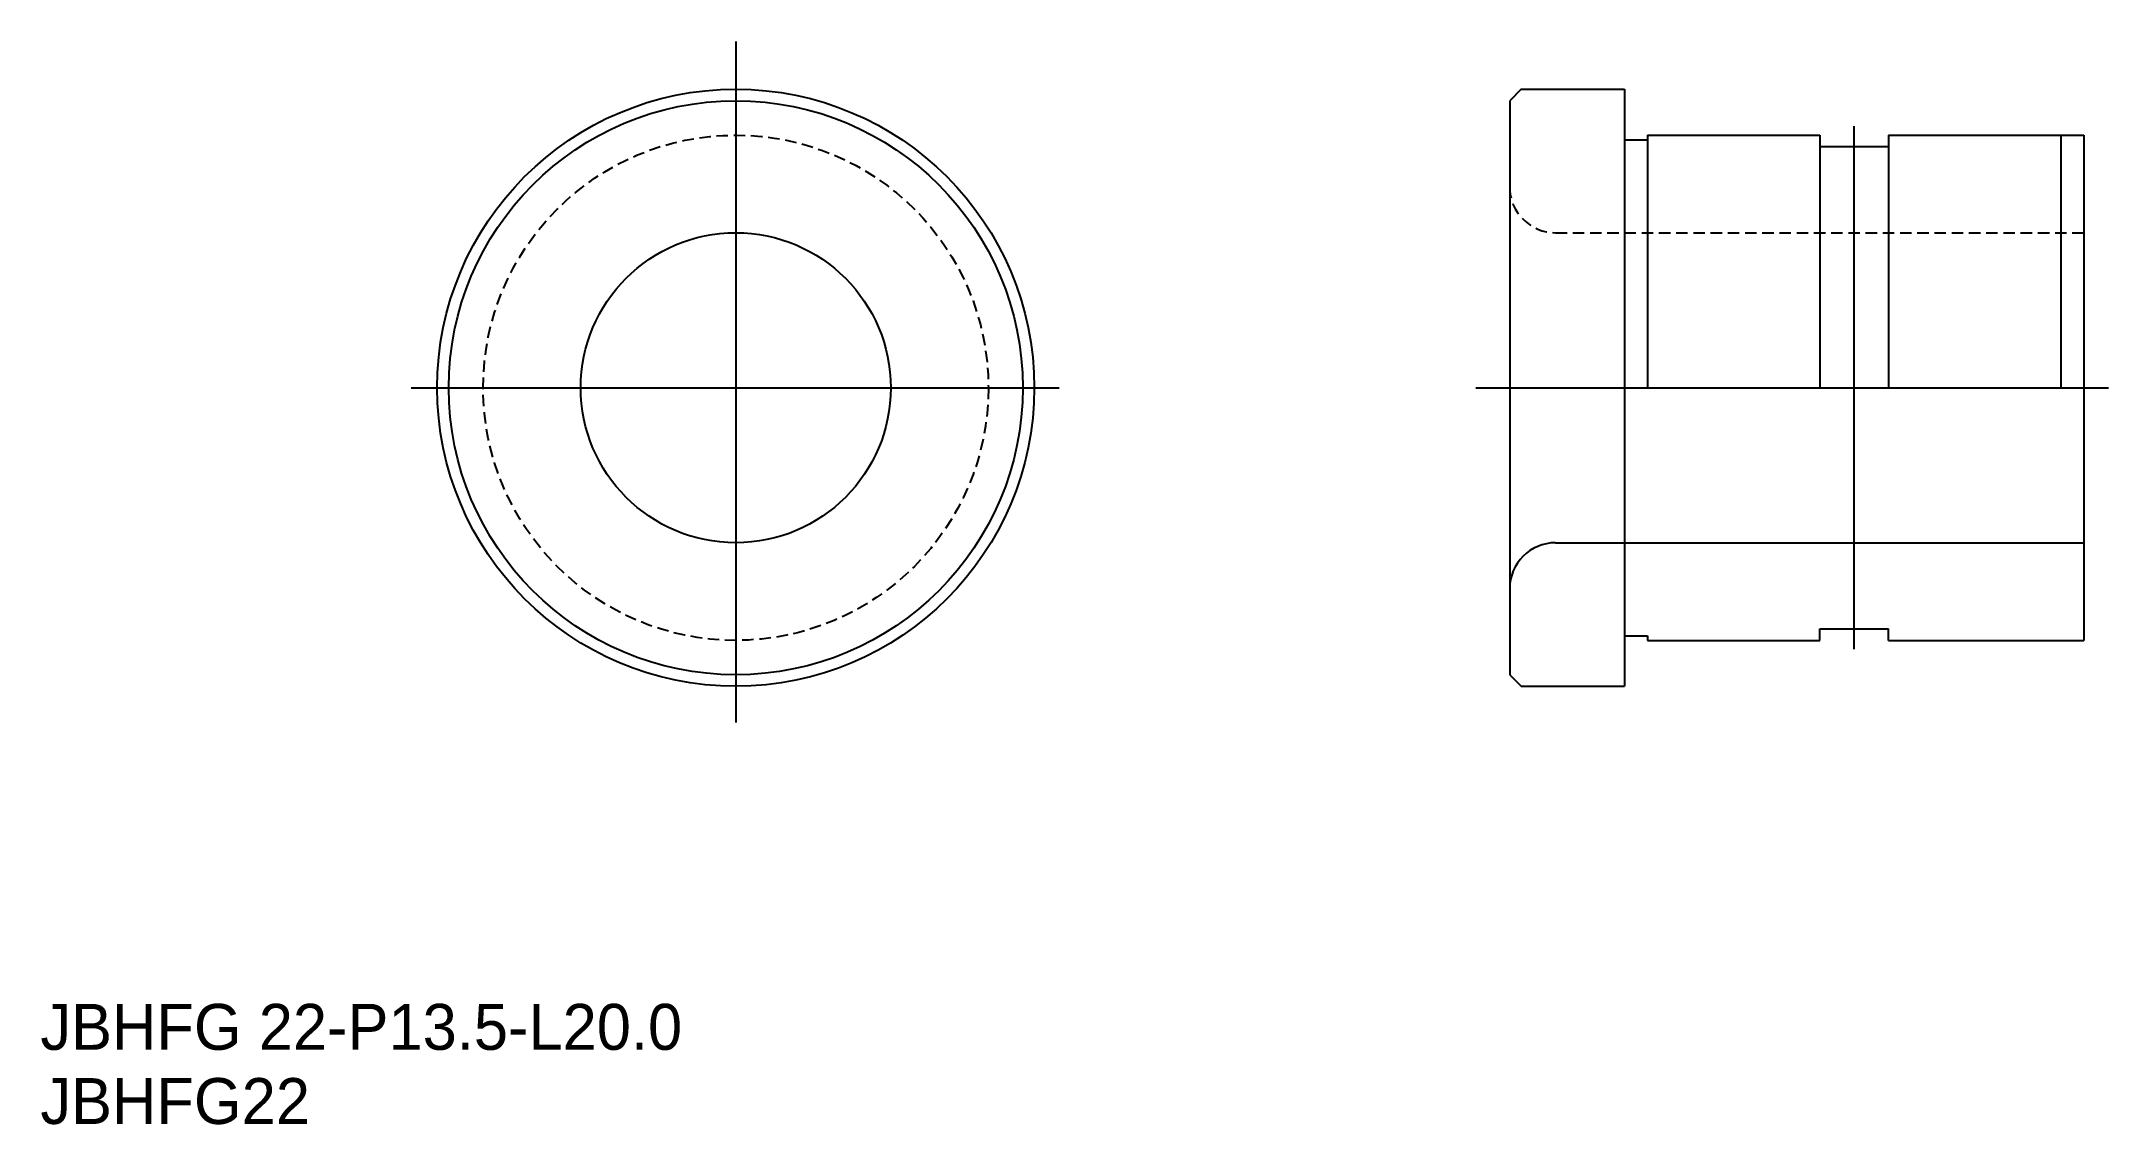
# Model space of a CAD drawing. Extents: x 77.8 to 167.9, y 156.8 to 204.
import ezdxf

# ---------------------------------------------------------------- set-up
doc = ezdxf.new("R2010")
doc.units = 0
doc.header["$MEASUREMENT"] = 0
doc.linetypes.add('CENTER', pattern=[50.8, 31.75, -6.35, 6.35, -6.35])
doc.linetypes.add('DASHED', pattern=[0.75, 0.5, -0.25])
doc.layers.get('0').update_dxf_attribs({"linetype": 'CONTINUOUS'})
doc.layers.add('CENTER', color=1, linetype='CENTER')

msp = doc.modelspace()

# ---------------------------------------------------------------- linework, layer by layer
for p, q in [((142.285, 201.868), (141.785, 201.368)), ((142.285, 201.868), (146.785, 201.868)), ((146.785, 201.868), (146.785, 175.868)), ((141.785, 201.368), (141.785, 176.368)), ((147.785, 199.868), (155.285, 199.868)), ((147.785, 199.868), (147.785, 188.868)), ((155.285, 199.868), (155.285, 188.868)), ((158.285, 199.868), (158.285, 188.868)), ((158.285, 199.868), (166.785, 199.868)), ((165.785, 199.868), (165.785, 188.868)), ((166.785, 199.868), (166.785, 177.868)), ((146.785, 199.668), (147.785, 199.668)), ((155.285, 199.368), (158.285, 199.368)), ((143.785, 182.118), (166.785, 182.118)), ((155.285, 178.368), (158.285, 178.368)), ((155.285, 177.868), (155.285, 178.368)), ((158.285, 177.868), (158.285, 178.368)), ((146.785, 178.068), (147.785, 178.068)), ((147.785, 178.068), (147.785, 177.868)), ((147.785, 177.868), (155.285, 177.868)), ((158.285, 177.868), (166.785, 177.868)), ((141.785, 176.368), (142.285, 175.868)), ((142.285, 175.868), (146.785, 175.868))]:
    msp.add_line(p, q)
at = {"color": 3, "linetype": 'DASHED'}
msp.add_line((143.785, 195.618), (166.785, 195.618), dxfattribs=at)
at = {"color": 7, "linetype": 'Continuous'}
for radius in [13, 12.5, 6.75]:
    msp.add_circle((108.083, 188.868), radius, dxfattribs=at)
at = {"color": 3, "linetype": 'DASHED'}
msp.add_circle((108.083, 188.868), 11, dxfattribs=at)
msp.add_arc((143.785, 197.618), 2, 180, 270, dxfattribs=at)
at = {"color": 7, "linetype": 'Continuous'}
msp.add_arc((143.785, 180.118), 2, 90, 180, dxfattribs=at)
at = {"layer": 'CENTER', "linetype": 'CENTER'}
for p, q in [((108.083, 203.953), (108.083, 174.294)), ((156.785, 177.477), (156.785, 200.26)), ((93.941, 188.868), (122.164, 188.868)), ((140.304, 188.868), (167.868, 188.868))]:
    msp.add_line(p, q, dxfattribs=at)

# ---------------------------------------------------------------- texts
for s, p in [('JBHFG 22-P13.5-L20.0', (77.802, 160.037)), ('JBHFG22', (77.802, 156.807))]:
    msp.add_text(s, height=2).set_placement(p)

doc.saveas('drawing.dxf')
